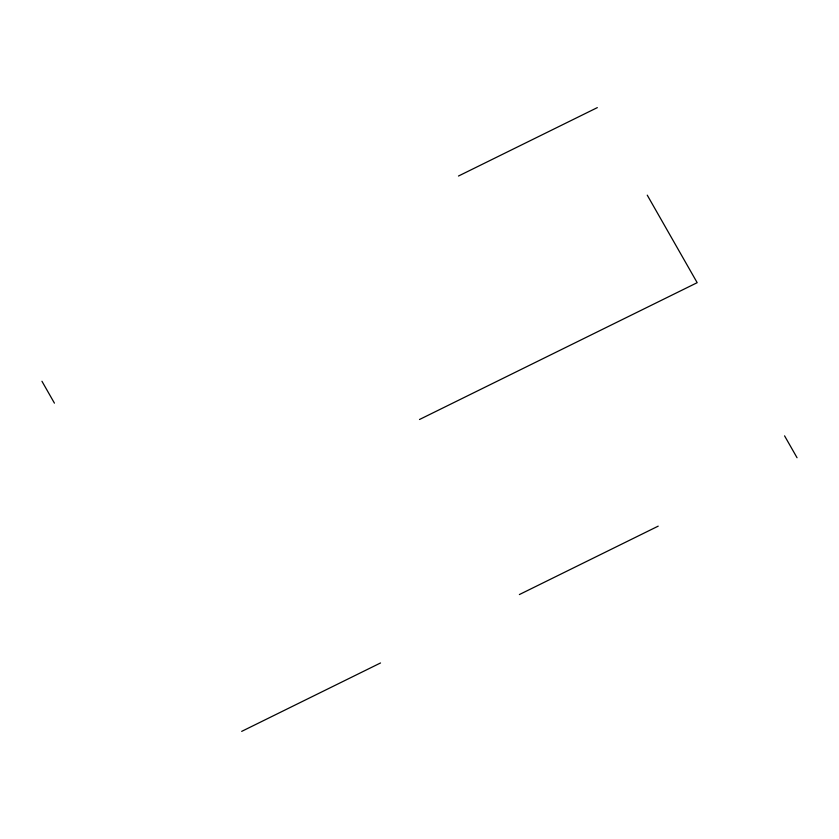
<?xml version="1.0" encoding="UTF-8"?>
<svg xmlns="http://www.w3.org/2000/svg" width="839" height="839" viewBox="0 0 839 839"><rect width="100%" height="100%" fill="white"/><g stroke="black" fill="none" stroke-linecap="round" stroke-linejoin="round"><path stroke-width="1.26" d="M458.472 176.033L597.316 107.623M419.5 419.5L697.178 282.68L647.247 195.151M241.684 731.377L380.528 662.967M519.372 594.557L658.206 526.147M784.57 435.861L797.05 457.737M41.95 381.263L54.43 403.139"/></g></svg>
